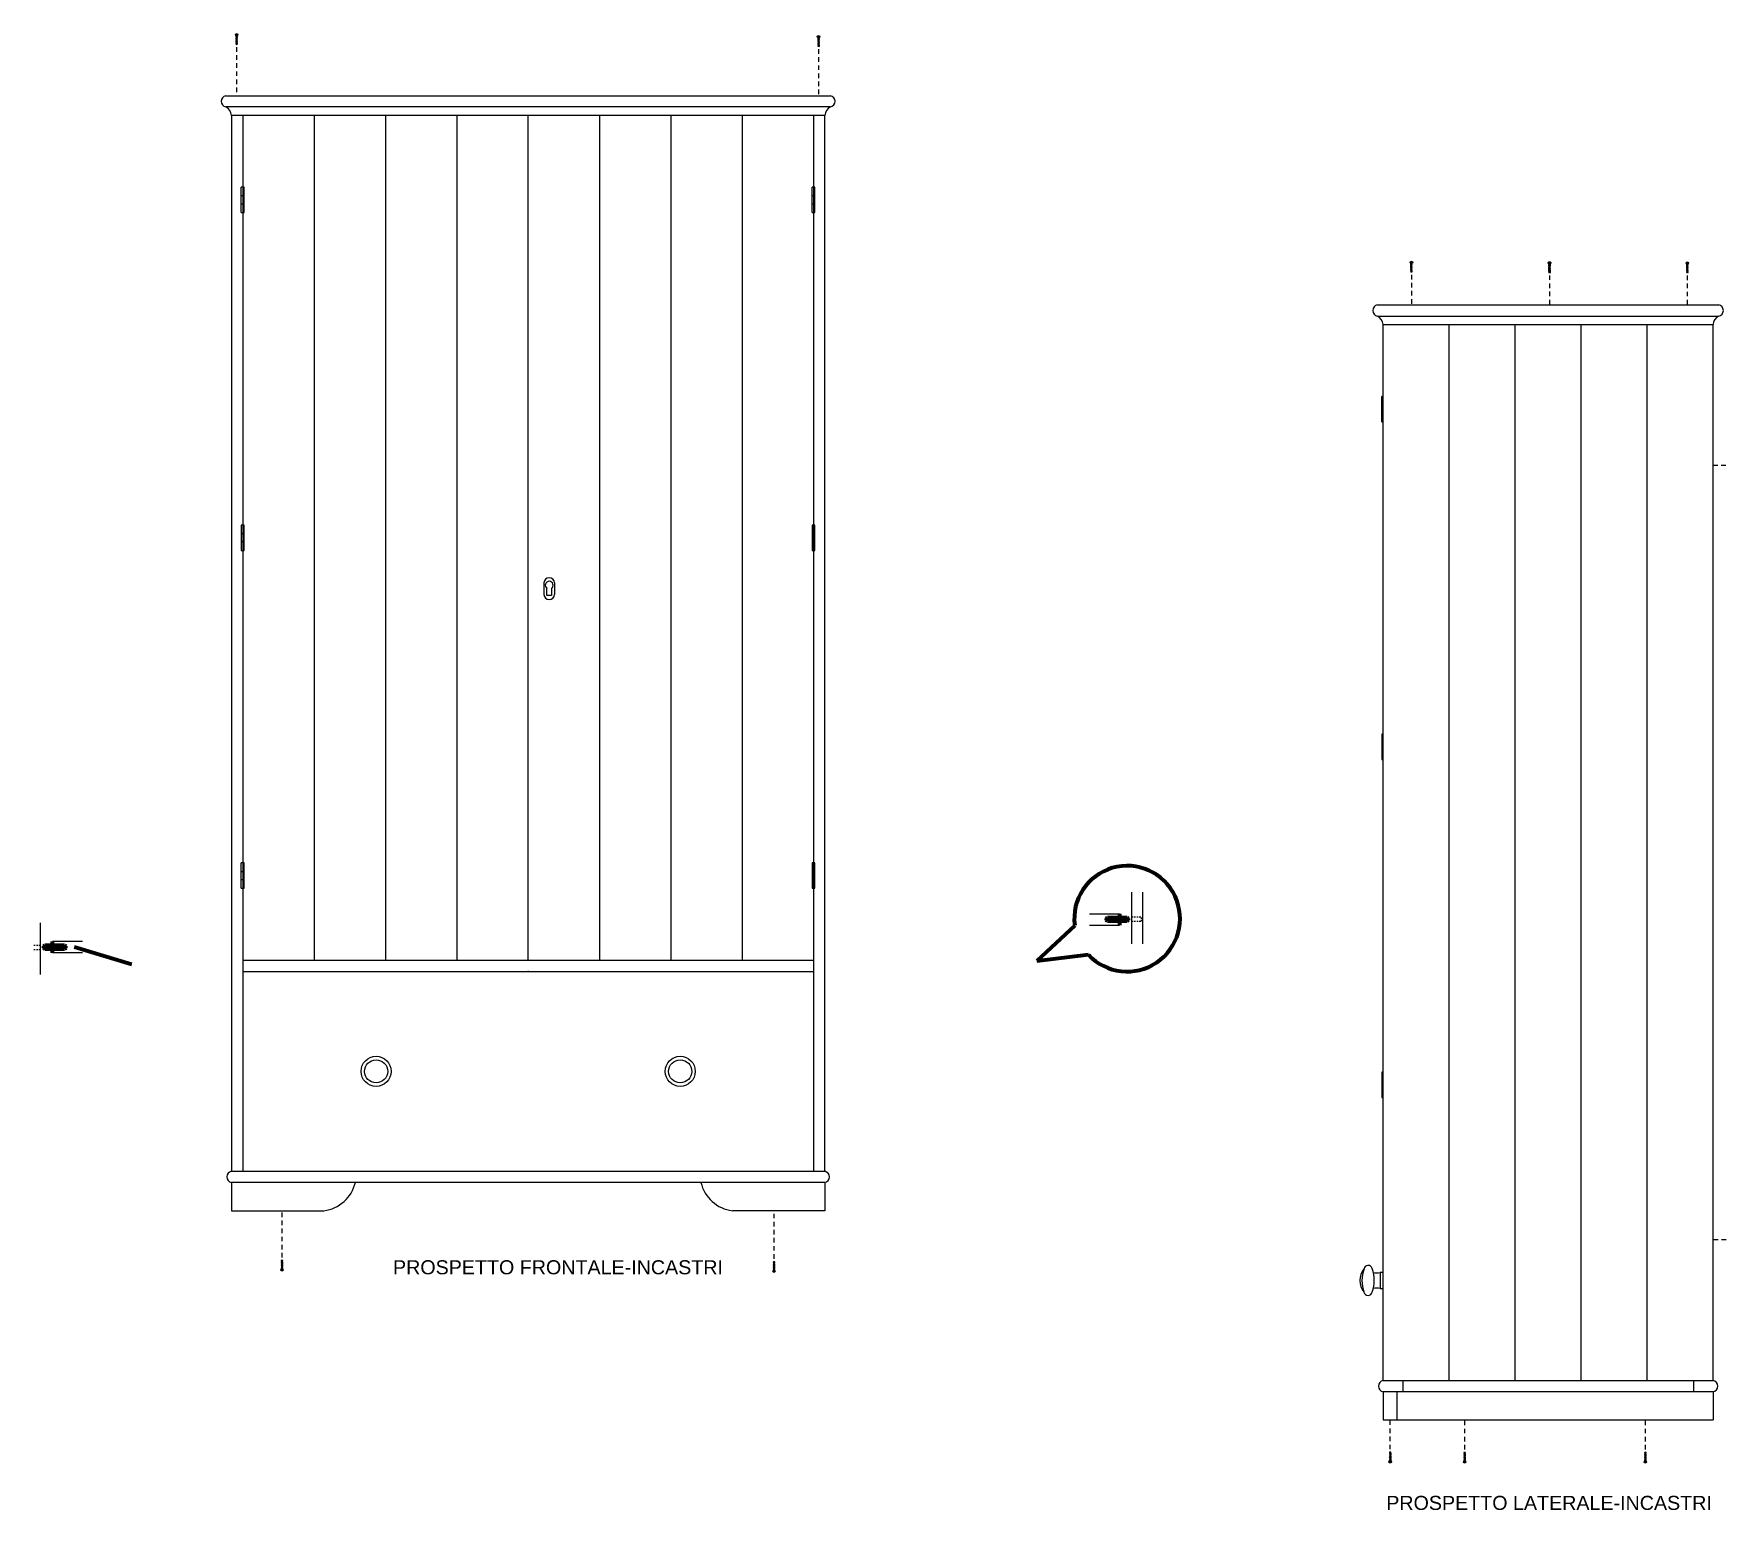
# Model space of a CAD drawing. Header units: centimetres. Extents: x 238 to 3561, y 129 to 1268.
# Drawn here: x 795.9 to 1096.4, y 356.5 to 618.7 of the extents above; entities that cross this region are included whole.
import ezdxf

# ---------------------------------------------------------------- set-up
doc = ezdxf.new("R2010")
doc.units = ezdxf.units.CM
doc.header["$MEASUREMENT"] = 0
for name, color, linetype in [('A-FURN', 8, 'Continuous'), ('assi di legno', 6, 'Continuous'), ('linee di incastro', 6, 'Continuous'), ('note', 1, 'Continuous'), ('viti e cerniere', 3, 'Continuous')]:
    doc.layers.add(name, color=color, linetype=linetype)
doc.styles.get("Standard").update_dxf_attribs({"font": 'Arial.ttf'})

msp = doc.modelspace()

# ---------------------------------------------------------------- linework, layer by layer
at = {"layer": 'A-FURN'}
for p, q in [((829.95, 607.68), (937.31, 607.68)), ((937.31, 605.68), (829.95, 605.68)), ((936.31, 604.18), (830.95, 604.18)), ((830.95, 604.18), (830.95, 416.68)), ((832.95, 604.18), (832.95, 416.68)), ((883.63, 454.18), (883.63, 604.18)), ((936.31, 604.18), (934.31, 604.18)), ((934.31, 604.18), (934.31, 416.68)), ((936.31, 416.68), (936.31, 604.18)), ((1034.46, 570.54), (1095.06, 570.54)), ((1034.46, 568.54), (1095.06, 568.54)), ((1035.46, 379.54), (1035.46, 567.04)), ((1035.46, 567.04), (1094.06, 567.04)), ((1094.06, 379.54), (1094.06, 567.04)), ((990.8, 466.25), (990.8, 457.1)), ((992.8, 457.1), (992.8, 466.25)), ((797.03, 451.64), (797.03, 460.79)), ((983.33, 462.4), (988.67, 462.4)), ((983.33, 460.4), (988.67, 460.4)), ((804.5, 457.49), (799.16, 457.49)), ((804.5, 455.49), (799.16, 455.49)), ((832.95, 454.18), (934.31, 454.18)), ((832.95, 452.18), (934.31, 452.18)), ((830.95, 416.68), (936.31, 416.68)), ((936.31, 414.68), (830.95, 414.68)), ((830.95, 414.68), (830.95, 410.68)), ((936.31, 414.68), (936.31, 410.68)), ((830.95, 410.68), (830.95, 409.68)), ((830.95, 409.68), (847.37, 409.68)), ((936.31, 409.68), (919.9, 409.68)), ((936.31, 410.68), (936.31, 409.68)), ((1035.46, 379.54), (1094.06, 379.54)), ((1035.46, 379.54), (1047.18, 379.54)), ((1094.06, 377.54), (1035.46, 377.54)), ((1035.46, 377.54), (1035.46, 372.54)), ((1094.06, 377.54), (1094.06, 372.54)), ((1035.46, 372.54), (1037.96, 372.54)), ((1037.96, 372.54), (1094.06, 372.54))]:
    msp.add_line(p, q, dxfattribs=at)
at = {"layer": 'A-FURN', "linetype": 'ByBlock', "lineweight": 100}
for p, q in [((980.7, 460.33), (973.97, 454.05)), ((988.67, 462.4), (988.67, 460.4)), ((799.16, 455.49), (799.16, 457.49)), ((973.97, 454.05), (983.14, 455.15))]:
    msp.add_line(p, q, dxfattribs=at)
at = {"layer": 'A-FURN'}
msp.add_lwpolyline([(1035.46, 398.74), (1034.94, 398.74), (1034.94, 395.85), (1035.46, 395.85)], close=True, dxfattribs=at)
for centre, radius in [((856.64, 434.43), 2.67), ((856.64, 434.43), 2.05), ((910.64, 434.43), 2.67), ((910.64, 434.43), 2.05)]:
    msp.add_circle(centre, radius, dxfattribs=at)
for centre, radius, start, end in [((830.15, 606.68), 1.02, 101.1471, 258.8529), ((937.12, 606.68), 1.02, 281.1471, 78.8529), ((829.02, 603.98), 1.95, 6.0828, 61.2973), ((938.25, 603.98), 1.95, 118.7027, 173.9172), ((1034.65, 569.54), 1.02, 101.1471, 258.8529), ((1033.52, 566.84), 1.95, 6.0828, 61.2973), ((1095.99, 566.84), 1.95, 118.7027, 173.9172), ((1094.86, 569.54), 1.02, 281.1471, 78.8529), ((831.15, 415.68), 1.02, 101.1471, 258.8529), ((936.12, 415.68), 1.02, 281.1471, 78.8529), ((846.54, 416.23), 6.6, 277.2235, 346.4704), ((920.73, 416.23), 6.6, 193.5296, 262.7765), ((1032.79, 399.24), 0.729, 12.209, 171.6083), ((1034.55, 397.29), 3.22, 140.4429, 219.304), ((1037.65, 397.28), 5.95, 159.6754, 200.1979), ((1037.65, 397.28), 5.95, 159.7825, 200.1979), ((1027.94, 397.28), 5.95, 339.8021, 20.8156), ((1034.32, 400.8), 2.15, 253.4478, 286.5522), ((1032.79, 395.38), 0.747, 192.1469, 347.8531), ((1034.33, 393.79), 2.15, 73.4478, 106.5522), ((1035.65, 378.54), 1.02, 101.1471, 258.8529), ((1093.86, 378.54), 1.02, 281.1471, 78.8529)]:
    msp.add_arc(centre, radius, start, end, dxfattribs=at)
at = {"layer": 'A-FURN', "linetype": 'ByBlock', "lineweight": 100}
msp.add_arc((990.01, 461.55), 9.39, 222.9431, 187.4587, dxfattribs=at)
at = {"layer": 'A-FURN'}
msp.add_point((883.63, 452.18), dxfattribs=at)
at = {"layer": 'assi di legno'}
for p, q in [((845.62, 604.18), (845.62, 454.18)), ((858.29, 604.18), (858.29, 454.18)), ((870.96, 604.18), (870.96, 454.18)), ((896.3, 604.18), (896.3, 454.18)), ((908.97, 604.18), (908.97, 454.18)), ((921.64, 604.18), (921.64, 454.18)), ((1047.18, 394.11), (1047.18, 567.04)), ((1058.9, 379.54), (1058.9, 567.04)), ((1070.62, 379.54), (1070.62, 567.04)), ((1082.34, 379.54), (1082.34, 567.04)), ((1047.18, 379.54), (1047.18, 394.11))]:
    msp.add_line(p, q, dxfattribs=at)
at = {"layer": 'linee di incastro'}
for p, q in [((1038.96, 379.54), (1038.96, 377.54)), ((1090.56, 379.54), (1090.56, 377.54)), ((1037.96, 372.54), (1037.96, 377.54))]:
    msp.add_line(p, q, dxfattribs=at)
at = {"layer": 'viti e cerniere'}
for p, q in [((831.78, 618.46), (831.78, 618.39)), ((831.78, 618.33), (831.78, 618.25)), ((831.78, 618.19), (831.78, 618.12)), ((831.78, 618.06), (831.78, 617.98)), ((831.78, 617.92), (831.78, 617.84)), ((831.78, 617.79), (831.78, 617.71)), ((831.78, 617.65), (831.78, 617.57)), ((831.78, 617.51), (831.78, 617.44)), ((831.78, 617.38), (831.78, 617.3)), ((831.78, 617.24), (831.78, 617.17)), ((831.78, 617.11), (831.78, 617.03)), ((831.78, 616.97), (831.78, 616.9)), ((831.86, 616.3), (831.86, 615.49)), ((831.97, 618.5), (831.97, 618.47)), ((831.97, 618.41), (831.97, 618.34)), ((831.97, 618.28), (831.97, 618.2)), ((935.11, 618.11), (935.11, 618.03)), ((935.11, 617.98), (935.11, 617.9)), ((935.11, 617.84), (935.11, 617.76)), ((935.11, 617.7), (935.11, 617.63)), ((935.11, 617.57), (935.11, 617.49)), ((935.11, 617.43), (935.11, 617.36)), ((935.11, 617.3), (935.11, 617.22)), ((935.11, 617.16), (935.11, 617.09)), ((935.11, 617.03), (935.11, 616.95)), ((935.11, 616.89), (935.11, 616.81)), ((935.11, 616.75), (935.11, 616.68)), ((935.11, 616.62), (935.11, 616.54)), ((935.29, 618.14), (935.29, 618.12)), ((935.29, 618.06), (935.29, 617.98)), ((935.29, 617.93), (935.29, 617.85)), ((831.86, 614.86), (831.86, 614.05)), ((831.86, 613.43), (831.86, 612.62)), ((935.18, 615.95), (935.18, 615.14)), ((935.18, 614.51), (935.18, 613.7)), ((935.18, 613.07), (935.18, 612.26)), ((831.86, 611.99), (831.86, 611.18)), ((831.86, 610.55), (831.86, 609.74)), ((935.18, 611.64), (935.18, 610.82)), ((935.18, 610.2), (935.18, 609.39)), ((831.86, 609.11), (831.86, 608.3)), ((935.18, 608.76), (935.18, 607.95)), ((832.7, 586.93), (832.7, 591.43)), ((833.2, 591.43), (832.7, 591.43)), ((832.7, 589.93), (833.2, 589.93)), ((833.2, 586.93), (833.2, 591.43)), ((934.06, 586.93), (934.06, 591.43)), ((934.56, 591.43), (934.06, 591.43)), ((934.06, 589.93), (934.56, 589.93)), ((934.56, 586.93), (934.56, 591.43)), ((833.2, 588.43), (832.7, 588.43)), ((832.7, 586.93), (833.2, 586.93)), ((934.56, 588.43), (934.06, 588.43)), ((934.06, 586.93), (934.56, 586.93)), ((1040.4, 578.04), (1040.4, 577.96)), ((1040.4, 577.9), (1040.4, 577.83)), ((1040.4, 577.77), (1040.4, 577.69)), ((1040.4, 577.63), (1040.4, 577.56)), ((1040.4, 577.5), (1040.4, 577.42)), ((1040.4, 577.36), (1040.4, 577.29)), ((1040.4, 577.23), (1040.4, 577.15)), ((1040.4, 577.09), (1040.4, 577.01)), ((1040.59, 578.07), (1040.59, 578.05)), ((1040.59, 577.99), (1040.59, 577.91)), ((1040.59, 577.86), (1040.59, 577.78)), ((1064.91, 577.93), (1064.91, 577.86)), ((1064.91, 577.8), (1064.91, 577.72)), ((1064.91, 577.66), (1064.91, 577.59)), ((1064.91, 577.53), (1064.91, 577.45)), ((1064.91, 577.39), (1064.91, 577.31)), ((1064.91, 577.26), (1064.91, 577.18)), ((1064.91, 577.12), (1064.91, 577.04)), ((1065.1, 577.97), (1065.1, 577.94)), ((1065.1, 577.88), (1065.1, 577.81)), ((1065.1, 577.75), (1065.1, 577.67)), ((1089.41, 577.92), (1089.41, 577.84)), ((1089.41, 577.79), (1089.41, 577.71)), ((1089.41, 577.65), (1089.41, 577.57)), ((1089.41, 577.51), (1089.41, 577.44)), ((1089.41, 577.38), (1089.41, 577.3)), ((1089.41, 577.24), (1089.41, 577.17)), ((1089.41, 577.11), (1089.41, 577.03)), ((1089.59, 577.96), (1089.59, 577.93)), ((1089.59, 577.87), (1089.59, 577.79)), ((1089.59, 577.74), (1089.59, 577.66)), ((1040.4, 576.96), (1040.4, 576.88)), ((1040.4, 576.82), (1040.4, 576.74)), ((1040.4, 576.68), (1040.4, 576.61)), ((1040.4, 576.55), (1040.4, 576.47)), ((1040.48, 575.88), (1040.48, 575.07)), ((1040.48, 574.44), (1040.48, 573.63)), ((1064.91, 576.98), (1064.91, 576.91)), ((1064.91, 576.85), (1064.91, 576.77)), ((1064.91, 576.71), (1064.91, 576.64)), ((1064.91, 576.58), (1064.91, 576.5)), ((1064.91, 576.44), (1064.91, 576.37)), ((1064.99, 575.77), (1064.99, 574.96)), ((1064.99, 574.33), (1064.99, 573.52)), ((1089.41, 576.97), (1089.41, 576.9)), ((1089.41, 576.84), (1089.41, 576.76)), ((1089.41, 576.7), (1089.41, 576.62)), ((1089.41, 576.57), (1089.41, 576.49)), ((1089.41, 576.43), (1089.41, 576.35)), ((1089.48, 575.76), (1089.48, 574.95)), ((1089.48, 574.32), (1089.48, 573.51)), ((1040.48, 573), (1040.48, 572.19)), ((1040.48, 571.57), (1040.48, 570.75)), ((1064.99, 572.9), (1064.99, 572.08)), ((1064.99, 571.46), (1064.99, 570.65)), ((1089.48, 572.88), (1089.48, 572.07)), ((1089.48, 571.45), (1089.48, 570.63)), ((1035.21, 549.79), (1035.21, 554.29)), ((1035.46, 554.29), (1035.21, 554.29)), ((1035.21, 552.79), (1035.46, 552.79)), ((1035.46, 551.29), (1035.21, 551.29)), ((1035.21, 549.79), (1035.46, 549.79)), ((1094.89, 542.04), (1094.08, 542.04)), ((1096.33, 542.04), (1095.52, 542.04)), ((832.7, 531.43), (832.7, 526.93)), ((833.2, 531.43), (832.7, 531.43)), ((832.7, 529.93), (833.2, 529.93)), ((833.2, 526.93), (833.2, 531.43)), ((934.06, 531.43), (934.06, 526.93)), ((934.56, 531.43), (934.06, 531.43)), ((934.06, 529.93), (934.56, 529.93)), ((934.56, 526.93), (934.56, 531.43)), ((833.2, 528.43), (832.7, 528.43)), ((832.7, 526.93), (833.2, 526.93)), ((934.56, 528.43), (934.06, 528.43)), ((934.06, 526.93), (934.56, 526.93)), ((886.41, 521.19), (886.41, 519.08)), ((888.34, 521.19), (888.34, 519.08)), ((1035.21, 494.29), (1035.21, 489.79)), ((1035.46, 494.29), (1035.21, 494.29)), ((1035.21, 492.79), (1035.46, 492.79)), ((1035.46, 491.29), (1035.21, 491.29)), ((1035.21, 489.79), (1035.46, 489.79)), ((832.7, 466.93), (832.7, 471.43)), ((833.2, 471.43), (832.7, 471.43)), ((832.7, 469.93), (833.2, 469.93)), ((833.2, 466.93), (833.2, 471.43)), ((934.06, 471.43), (934.06, 466.93)), ((934.56, 471.43), (934.06, 471.43)), ((934.06, 469.93), (934.56, 469.93)), ((934.56, 466.93), (934.56, 471.43)), ((833.2, 468.43), (832.7, 468.43)), ((832.7, 466.93), (833.2, 466.93)), ((934.56, 468.43), (934.06, 468.43)), ((934.06, 466.93), (934.56, 466.93)), ((934.06, 466.93), (934.31, 466.93)), ((991.06, 461.82), (990.8, 461.82)), ((991.06, 461.05), (990.8, 461.05)), ((991.51, 461.82), (991.26, 461.82)), ((991.51, 461.05), (991.26, 461.05)), ((991.97, 461.82), (991.71, 461.82)), ((991.97, 461.05), (991.71, 461.05)), ((992.43, 461.82), (992.17, 461.82)), ((992.43, 461.05), (992.17, 461.05)), ((992.5, 461.77), (992.5, 461.53)), ((992.5, 461.33), (992.5, 461.07)), ((795.86, 456.84), (796.12, 456.84)), ((796.31, 456.84), (796.57, 456.84)), ((796.77, 456.84), (797.03, 456.84)), ((795.86, 456.07), (796.12, 456.07)), ((796.31, 456.07), (796.57, 456.07)), ((796.77, 456.07), (797.03, 456.07)), ((1035.21, 434.29), (1035.21, 429.79)), ((1035.46, 434.29), (1035.21, 434.29)), ((1035.21, 432.79), (1035.46, 432.79)), ((1035.46, 431.29), (1035.21, 431.29)), ((1035.21, 429.79), (1035.46, 429.79)), ((839.96, 408.56), (839.96, 409.37)), ((927.31, 408.34), (927.31, 409.15)), ((839.96, 407.12), (839.96, 407.94)), ((839.96, 405.69), (839.96, 406.5)), ((927.31, 406.9), (927.31, 407.71)), ((927.31, 405.46), (927.31, 406.27)), ((839.96, 404.25), (839.96, 405.06)), ((839.96, 402.81), (839.96, 403.62)), ((927.31, 404.03), (927.31, 404.84)), ((927.31, 402.59), (927.31, 403.4)), ((1094.94, 404.54), (1094.13, 404.54)), ((1096.38, 404.54), (1095.57, 404.54)), ((839.96, 401.37), (839.96, 402.19)), ((840.03, 400.7), (840.03, 400.78)), ((840.03, 400.57), (840.03, 400.64)), ((840.03, 400.43), (840.03, 400.51)), ((840.03, 400.3), (840.03, 400.37)), ((840.03, 400.16), (840.03, 400.24)), ((840.03, 400.03), (840.03, 400.1)), ((840.03, 399.89), (840.03, 399.97)), ((840.03, 399.75), (840.03, 399.83)), ((840.03, 399.62), (840.03, 399.7)), ((927.31, 401.15), (927.31, 401.96)), ((927.38, 400.48), (927.38, 400.56)), ((927.38, 400.34), (927.38, 400.42)), ((927.38, 400.21), (927.38, 400.29)), ((927.38, 400.07), (927.38, 400.15)), ((927.38, 399.94), (927.38, 400.01)), ((927.38, 399.8), (927.38, 399.88)), ((927.38, 399.67), (927.38, 399.74)), ((839.85, 399.4), (839.85, 399.47)), ((839.85, 399.26), (839.85, 399.34)), ((839.85, 399.18), (839.85, 399.2)), ((840.03, 399.48), (840.03, 399.56)), ((840.03, 399.35), (840.03, 399.42)), ((840.03, 399.21), (840.03, 399.29)), ((927.37, 399.17), (927.37, 399.25)), ((927.37, 399.04), (927.37, 399.11)), ((927.37, 398.95), (927.37, 398.98)), ((927.38, 399.53), (927.38, 399.61)), ((927.38, 399.4), (927.38, 399.47)), ((927.38, 399.26), (927.38, 399.34)), ((927.38, 399.12), (927.38, 399.2)), ((927.38, 398.99), (927.38, 399.06)), ((1036.74, 371.64), (1036.74, 372.45)), ((1036.74, 370.2), (1036.74, 371.01)), ((1049.95, 371.6), (1049.95, 372.41)), ((1049.95, 370.16), (1049.95, 370.97)), ((1082.06, 371.6), (1082.06, 372.41)), ((1082.06, 370.16), (1082.06, 370.97)), ((1036.74, 368.76), (1036.74, 369.57)), ((1036.74, 367.32), (1036.74, 368.13)), ((1036.82, 366.65), (1036.82, 366.73)), ((1049.95, 368.72), (1049.95, 369.53)), ((1049.95, 367.29), (1049.95, 368.1)), ((1050.03, 366.61), (1050.03, 366.69)), ((1082.06, 368.73), (1082.06, 369.54)), ((1082.06, 367.29), (1082.06, 368.1)), ((1082.13, 366.62), (1082.13, 366.69)), ((1036.63, 365.35), (1036.63, 365.42)), ((1036.63, 365.21), (1036.63, 365.29)), ((1036.63, 365.13), (1036.63, 365.15)), ((1036.82, 366.52), (1036.82, 366.59)), ((1036.82, 366.38), (1036.82, 366.46)), ((1036.82, 366.25), (1036.82, 366.32)), ((1036.82, 366.11), (1036.82, 366.19)), ((1036.82, 365.97), (1036.82, 366.05)), ((1036.82, 365.84), (1036.82, 365.92)), ((1036.82, 365.7), (1036.82, 365.78)), ((1036.82, 365.57), (1036.82, 365.64)), ((1036.82, 365.43), (1036.82, 365.51)), ((1036.82, 365.3), (1036.82, 365.37)), ((1036.82, 365.16), (1036.82, 365.24)), ((1049.84, 365.31), (1049.84, 365.39)), ((1049.84, 365.17), (1049.84, 365.25)), ((1049.84, 365.09), (1049.84, 365.11)), ((1050.03, 366.48), (1050.03, 366.56)), ((1050.03, 366.34), (1050.03, 366.42)), ((1050.03, 366.21), (1050.03, 366.28)), ((1050.03, 366.07), (1050.03, 366.15)), ((1050.03, 365.94), (1050.03, 366.01)), ((1050.03, 365.8), (1050.03, 365.88)), ((1050.03, 365.67), (1050.03, 365.74)), ((1050.03, 365.53), (1050.03, 365.61)), ((1050.03, 365.39), (1050.03, 365.47)), ((1050.03, 365.26), (1050.03, 365.34)), ((1050.03, 365.12), (1050.03, 365.2)), ((1081.94, 365.31), (1081.94, 365.39)), ((1081.94, 365.18), (1081.94, 365.25)), ((1081.94, 365.09), (1081.94, 365.12)), ((1082.13, 366.48), (1082.13, 366.56)), ((1082.13, 366.35), (1082.13, 366.42)), ((1082.13, 366.21), (1082.13, 366.29)), ((1082.13, 366.08), (1082.13, 366.15)), ((1082.13, 365.94), (1082.13, 366.02)), ((1082.13, 365.8), (1082.13, 365.88)), ((1082.13, 365.67), (1082.13, 365.75)), ((1082.13, 365.53), (1082.13, 365.61)), ((1082.13, 365.4), (1082.13, 365.47)), ((1082.13, 365.26), (1082.13, 365.34)), ((1082.13, 365.13), (1082.13, 365.2))]:
    msp.add_line(p, q, dxfattribs=at)
at = {"layer": 'viti e cerniere', "linetype": 'ByBlock', "lineweight": 100}
for p, q in [((986.29, 461.59), (986.5, 461.77)), ((986.29, 461.59), (986.29, 461.25)), ((986.5, 461.07), (986.29, 461.25)), ((986.5, 461.77), (990, 461.77)), ((986.5, 461.77), (986.5, 461.07)), ((986.5, 461.77), (986.5, 461.6)), ((986.5, 461.6), (987.04, 461.6)), ((986.5, 461.42), (987.19, 461.42)), ((987.19, 461.25), (986.5, 461.25)), ((990, 461.07), (986.5, 461.07)), ((987.04, 461.6), (990, 461.6)), ((987.19, 461.42), (987.19, 461.42)), ((987.19, 461.42), (990, 461.42)), ((987.19, 461.25), (990, 461.25)), ((990.21, 461.59), (990, 461.77)), ((990, 461.77), (990, 461.07)), ((990, 461.07), (990.21, 461.25)), ((990.21, 461.59), (990.21, 461.25)), ((797.83, 456.82), (797.62, 456.64)), ((797.83, 456.82), (801.33, 456.82)), ((797.83, 456.12), (797.83, 456.82)), ((801.33, 456.82), (801.53, 456.64)), ((801.33, 456.12), (801.33, 456.82)), ((797.62, 456.3), (797.62, 456.64)), ((797.62, 456.3), (797.83, 456.12)), ((800.63, 456.64), (797.83, 456.64)), ((800.63, 456.47), (797.83, 456.47)), ((800.79, 456.29), (797.83, 456.29)), ((801.33, 456.12), (797.83, 456.12)), ((800.63, 456.64), (801.33, 456.64)), ((801.33, 456.47), (800.63, 456.47)), ((800.63, 456.47), (800.63, 456.47)), ((801.33, 456.29), (800.79, 456.29)), ((801.53, 456.3), (801.33, 456.12)), ((801.33, 456.12), (801.33, 456.29)), ((801.53, 456.3), (801.53, 456.64)), ((803.03, 456.56), (813.18, 453.47))]:
    msp.add_line(p, q, dxfattribs=at)
at = {"layer": 'viti e cerniere'}
for points in [[(832.16, 618.5), (832.16, 618.54, 0.451416), (831.59, 618.54), (831.59, 618.5)], [(935.48, 618.14), (935.48, 618.18, 0.451416), (934.92, 618.18), (934.92, 618.14)], [(1040.78, 578.07), (1040.78, 578.11, 0.451416), (1040.21, 578.11), (1040.21, 578.07)], [(1065.29, 577.97), (1065.29, 578, 0.451416), (1064.72, 578), (1064.72, 577.97)], [(1089.78, 577.96), (1089.78, 577.99, 0.451416), (1089.22, 577.99), (1089.22, 577.96)], [(839.66, 399.18), (839.66, 399.14, 0.451416), (840.22, 399.14), (840.22, 399.18)], [(927.01, 398.95), (927.01, 398.92, 0.451416), (927.57, 398.92), (927.57, 398.95)], [(1036.44, 365.13), (1036.44, 365.09, 0.451416), (1037.01, 365.09), (1037.01, 365.13)], [(1049.65, 365.09), (1049.65, 365.05, 0.451416), (1050.22, 365.05), (1050.22, 365.09)], [(1081.76, 365.09), (1081.76, 365.05, 0.451416), (1082.32, 365.05), (1082.32, 365.09)]]:
    msp.add_lwpolyline(points, format="xyb", close=True, dxfattribs=at)
for points in [[(831.73, 618.39), (831.78, 618.33), (831.97, 618.28), (832.03, 618.28), (831.73, 618.39), (831.78, 618.39), (831.97, 618.34), (832.03, 618.28)], [(831.73, 618.25), (831.78, 618.19), (831.97, 618.14), (832.03, 618.14), (831.73, 618.25), (831.78, 618.25), (831.97, 618.2), (832.03, 618.14)], [(831.73, 618.12), (831.78, 618.06), (831.97, 618.01), (832.03, 618.01), (831.73, 618.12), (831.78, 618.12), (831.97, 618.07), (832.03, 618.01)], [(831.73, 617.98), (831.78, 617.92), (831.97, 617.87), (832.03, 617.87), (831.73, 617.98), (831.78, 617.98), (831.97, 617.93), (832.03, 617.87)], [(831.73, 617.84), (831.78, 617.79), (831.97, 617.74), (832.03, 617.74), (831.73, 617.84), (831.78, 617.84), (831.97, 617.79), (832.03, 617.74)], [(831.73, 617.71), (831.78, 617.65), (831.97, 617.6), (832.03, 617.6), (831.73, 617.71), (831.78, 617.71), (831.97, 617.66), (832.03, 617.6)], [(831.73, 617.57), (831.78, 617.51), (831.97, 617.46), (832.03, 617.46), (831.73, 617.57), (831.78, 617.57), (831.97, 617.52), (832.03, 617.46)], [(831.73, 617.44), (831.78, 617.38), (831.97, 617.33), (832.03, 617.33), (831.73, 617.44), (831.78, 617.44), (831.97, 617.39), (832.03, 617.33)], [(831.73, 617.3), (831.78, 617.24), (831.97, 617.19), (832.03, 617.19), (831.73, 617.3), (831.78, 617.3), (831.97, 617.25), (832.03, 617.19)], [(831.73, 617.17), (831.78, 617.11), (831.97, 617.06), (832.03, 617.06), (831.73, 617.17), (831.78, 617.17), (831.97, 617.12), (832.03, 617.06)], [(831.73, 617.03), (831.78, 616.97), (831.97, 616.92), (832.03, 616.92), (831.73, 617.03), (831.78, 617.03), (831.97, 616.98), (832.03, 616.92)], [(831.73, 616.9), (831.8, 616.83), (831.83, 616.83), (831.92, 616.83), (831.73, 616.9), (831.78, 616.9), (831.88, 616.87), (831.92, 616.83)], [(831.75, 618.5), (831.78, 618.46), (831.97, 618.41), (832.03, 618.41), (831.79, 618.5)], [(831.97, 616.92), (831.97, 616.86), (831.88, 616.7), (831.8, 616.83)], [(831.88, 618.5), (831.97, 618.47), (832.03, 618.41)], [(935.05, 618.03), (935.11, 617.98), (935.29, 617.93), (935.35, 617.93), (935.05, 618.03), (935.11, 618.03), (935.29, 617.98), (935.35, 617.93)], [(935.05, 617.9), (935.11, 617.84), (935.29, 617.79), (935.35, 617.79), (935.05, 617.9), (935.11, 617.9), (935.29, 617.85), (935.35, 617.79)], [(935.05, 617.76), (935.11, 617.7), (935.29, 617.65), (935.35, 617.65), (935.05, 617.76), (935.11, 617.76), (935.29, 617.71), (935.35, 617.65)], [(935.05, 617.63), (935.11, 617.57), (935.29, 617.52), (935.35, 617.52), (935.05, 617.63), (935.11, 617.63), (935.29, 617.58), (935.35, 617.52)], [(935.05, 617.49), (935.11, 617.43), (935.29, 617.38), (935.35, 617.38), (935.05, 617.49), (935.11, 617.49), (935.29, 617.44), (935.35, 617.38)], [(935.05, 617.36), (935.11, 617.3), (935.29, 617.25), (935.35, 617.25), (935.05, 617.36), (935.11, 617.36), (935.29, 617.31), (935.35, 617.25)], [(935.05, 617.22), (935.11, 617.16), (935.29, 617.11), (935.35, 617.11), (935.05, 617.22), (935.11, 617.22), (935.29, 617.17), (935.35, 617.11)], [(935.05, 617.09), (935.11, 617.03), (935.29, 616.98), (935.35, 616.98), (935.05, 617.09), (935.11, 617.09), (935.29, 617.04), (935.35, 616.98)], [(935.05, 616.95), (935.11, 616.89), (935.29, 616.84), (935.35, 616.84), (935.05, 616.95), (935.11, 616.95), (935.29, 616.9), (935.35, 616.84)], [(935.05, 616.81), (935.11, 616.75), (935.29, 616.7), (935.35, 616.7), (935.05, 616.81), (935.11, 616.81), (935.29, 616.76), (935.35, 616.7)], [(935.05, 616.68), (935.11, 616.62), (935.29, 616.57), (935.35, 616.57), (935.05, 616.68), (935.11, 616.68), (935.29, 616.63), (935.35, 616.57)], [(935.05, 616.54), (935.12, 616.48), (935.15, 616.47), (935.24, 616.47), (935.05, 616.54), (935.11, 616.54), (935.2, 616.52), (935.24, 616.47)], [(935.07, 618.14), (935.11, 618.11), (935.29, 618.06), (935.35, 618.06), (935.12, 618.14)], [(935.29, 616.57), (935.29, 616.51), (935.2, 616.35), (935.12, 616.48)], [(935.2, 618.14), (935.29, 618.12), (935.35, 618.06)], [(1040.34, 577.96), (1040.4, 577.9), (1040.59, 577.86), (1040.64, 577.86), (1040.34, 577.96), (1040.4, 577.96), (1040.59, 577.91), (1040.64, 577.86)], [(1040.34, 577.83), (1040.4, 577.77), (1040.59, 577.72), (1040.64, 577.72), (1040.34, 577.83), (1040.4, 577.83), (1040.59, 577.78), (1040.64, 577.72)], [(1040.34, 577.69), (1040.4, 577.63), (1040.59, 577.58), (1040.64, 577.58), (1040.34, 577.69), (1040.4, 577.69), (1040.59, 577.64), (1040.64, 577.58)], [(1040.34, 577.56), (1040.4, 577.5), (1040.59, 577.45), (1040.64, 577.45), (1040.34, 577.56), (1040.4, 577.56), (1040.59, 577.51), (1040.64, 577.45)], [(1040.34, 577.42), (1040.4, 577.36), (1040.59, 577.31), (1040.64, 577.31), (1040.34, 577.42), (1040.4, 577.42), (1040.59, 577.37), (1040.64, 577.31)], [(1040.34, 577.29), (1040.4, 577.23), (1040.59, 577.18), (1040.64, 577.18), (1040.34, 577.29), (1040.4, 577.29), (1040.59, 577.24), (1040.64, 577.18)], [(1040.34, 577.15), (1040.4, 577.09), (1040.59, 577.04), (1040.64, 577.04), (1040.34, 577.15), (1040.4, 577.15), (1040.59, 577.1), (1040.64, 577.04)], [(1040.34, 577.01), (1040.4, 576.96), (1040.59, 576.91), (1040.64, 576.91), (1040.34, 577.01), (1040.4, 577.01), (1040.59, 576.97), (1040.64, 576.91)], [(1040.37, 578.07), (1040.4, 578.04), (1040.59, 577.99), (1040.64, 577.99), (1040.41, 578.07)], [(1040.49, 578.07), (1040.59, 578.05), (1040.64, 577.99)], [(1064.85, 577.86), (1064.91, 577.8), (1065.1, 577.75), (1065.15, 577.75), (1064.85, 577.86), (1064.91, 577.86), (1065.1, 577.81), (1065.15, 577.75)], [(1064.85, 577.72), (1064.91, 577.66), (1065.1, 577.61), (1065.15, 577.61), (1064.85, 577.72), (1064.91, 577.72), (1065.1, 577.67), (1065.15, 577.61)], [(1064.85, 577.59), (1064.91, 577.53), (1065.1, 577.48), (1065.15, 577.48), (1064.85, 577.59), (1064.91, 577.59), (1065.1, 577.54), (1065.15, 577.48)], [(1064.85, 577.45), (1064.91, 577.39), (1065.1, 577.34), (1065.15, 577.34), (1064.85, 577.45), (1064.91, 577.45), (1065.1, 577.4), (1065.15, 577.34)], [(1064.85, 577.31), (1064.91, 577.26), (1065.1, 577.21), (1065.15, 577.21), (1064.85, 577.31), (1064.91, 577.31), (1065.1, 577.26), (1065.15, 577.21)], [(1064.85, 577.18), (1064.91, 577.12), (1065.1, 577.07), (1065.15, 577.07), (1064.85, 577.18), (1064.91, 577.18), (1065.1, 577.13), (1065.15, 577.07)], [(1064.85, 577.04), (1064.91, 576.98), (1065.1, 576.93), (1065.15, 576.93), (1064.85, 577.04), (1064.91, 577.04), (1065.1, 576.99), (1065.15, 576.93)], [(1064.88, 577.97), (1064.91, 577.93), (1065.1, 577.88), (1065.15, 577.88), (1064.92, 577.97)], [(1065, 577.97), (1065.1, 577.94), (1065.15, 577.88)], [(1089.35, 577.84), (1089.41, 577.79), (1089.59, 577.74), (1089.65, 577.74), (1089.35, 577.84), (1089.41, 577.84), (1089.59, 577.79), (1089.65, 577.74)], [(1089.35, 577.71), (1089.41, 577.65), (1089.59, 577.6), (1089.65, 577.6), (1089.35, 577.71), (1089.41, 577.71), (1089.59, 577.66), (1089.65, 577.6)], [(1089.35, 577.57), (1089.41, 577.51), (1089.59, 577.46), (1089.65, 577.46), (1089.35, 577.57), (1089.41, 577.57), (1089.59, 577.52), (1089.65, 577.46)], [(1089.35, 577.44), (1089.41, 577.38), (1089.59, 577.33), (1089.65, 577.33), (1089.35, 577.44), (1089.41, 577.44), (1089.59, 577.39), (1089.65, 577.33)], [(1089.35, 577.3), (1089.41, 577.24), (1089.59, 577.19), (1089.65, 577.19), (1089.35, 577.3), (1089.41, 577.3), (1089.59, 577.25), (1089.65, 577.19)], [(1089.35, 577.17), (1089.41, 577.11), (1089.59, 577.06), (1089.65, 577.06), (1089.35, 577.17), (1089.41, 577.17), (1089.59, 577.12), (1089.65, 577.06)], [(1089.35, 577.03), (1089.41, 576.97), (1089.59, 576.92), (1089.65, 576.92), (1089.35, 577.03), (1089.41, 577.03), (1089.59, 576.98), (1089.65, 576.92)], [(1089.37, 577.96), (1089.41, 577.92), (1089.59, 577.87), (1089.65, 577.87), (1089.42, 577.96)], [(1089.5, 577.96), (1089.59, 577.93), (1089.65, 577.87)], [(1040.34, 576.88), (1040.4, 576.82), (1040.59, 576.77), (1040.64, 576.77), (1040.34, 576.88), (1040.4, 576.88), (1040.59, 576.83), (1040.64, 576.77)], [(1040.34, 576.74), (1040.4, 576.68), (1040.59, 576.63), (1040.64, 576.63), (1040.34, 576.74), (1040.4, 576.74), (1040.59, 576.69), (1040.64, 576.63)], [(1040.34, 576.61), (1040.4, 576.55), (1040.59, 576.5), (1040.64, 576.5), (1040.34, 576.61), (1040.4, 576.61), (1040.59, 576.56), (1040.64, 576.5)], [(1040.34, 576.47), (1040.42, 576.41), (1040.44, 576.4), (1040.54, 576.4), (1040.34, 576.47), (1040.4, 576.47), (1040.5, 576.45), (1040.54, 576.4)], [(1040.59, 576.5), (1040.59, 576.44), (1040.49, 576.28), (1040.42, 576.41)], [(1064.85, 576.91), (1064.91, 576.85), (1065.1, 576.8), (1065.15, 576.8), (1064.85, 576.91), (1064.91, 576.91), (1065.1, 576.86), (1065.15, 576.8)], [(1064.85, 576.77), (1064.91, 576.71), (1065.1, 576.66), (1065.15, 576.66), (1064.85, 576.77), (1064.91, 576.77), (1065.1, 576.72), (1065.15, 576.66)], [(1064.85, 576.64), (1064.91, 576.58), (1065.1, 576.53), (1065.15, 576.53), (1064.85, 576.64), (1064.91, 576.64), (1065.1, 576.59), (1065.15, 576.53)], [(1064.85, 576.5), (1064.91, 576.44), (1065.1, 576.39), (1065.15, 576.39), (1064.85, 576.5), (1064.91, 576.5), (1065.1, 576.45), (1065.15, 576.39)], [(1064.85, 576.37), (1064.93, 576.3), (1064.95, 576.29), (1065.05, 576.29), (1064.85, 576.37), (1064.91, 576.37), (1065.01, 576.34), (1065.05, 576.29)], [(1065.1, 576.39), (1065.1, 576.33), (1065, 576.17), (1064.93, 576.3)], [(1089.35, 576.9), (1089.41, 576.84), (1089.59, 576.79), (1089.65, 576.79), (1089.35, 576.9), (1089.41, 576.9), (1089.59, 576.85), (1089.65, 576.79)], [(1089.35, 576.76), (1089.41, 576.7), (1089.59, 576.65), (1089.65, 576.65), (1089.35, 576.76), (1089.41, 576.76), (1089.59, 576.71), (1089.65, 576.65)], [(1089.35, 576.62), (1089.41, 576.57), (1089.59, 576.52), (1089.65, 576.52), (1089.35, 576.62), (1089.41, 576.62), (1089.59, 576.57), (1089.65, 576.52)], [(1089.35, 576.49), (1089.41, 576.43), (1089.59, 576.38), (1089.65, 576.38), (1089.35, 576.49), (1089.41, 576.49), (1089.59, 576.44), (1089.65, 576.38)], [(1089.35, 576.35), (1089.42, 576.29), (1089.45, 576.28), (1089.54, 576.28), (1089.35, 576.35), (1089.41, 576.35), (1089.5, 576.33), (1089.54, 576.28)], [(1089.59, 576.38), (1089.59, 576.32), (1089.5, 576.16), (1089.42, 576.29)], [(887.78, 520.18), (887.78, 518.92), (886.97, 518.92), (886.96, 520.19)], [(840.09, 400.64), (840.03, 400.7), (839.85, 400.75), (839.79, 400.75), (840.09, 400.64), (840.03, 400.64), (839.85, 400.69), (839.79, 400.75)], [(840.09, 400.51), (840.03, 400.57), (839.85, 400.62), (839.79, 400.62), (840.09, 400.51), (840.03, 400.51), (839.85, 400.56), (839.79, 400.62)], [(840.09, 400.37), (840.03, 400.43), (839.85, 400.48), (839.79, 400.48), (840.09, 400.37), (840.03, 400.37), (839.85, 400.42), (839.79, 400.48)], [(840.09, 400.24), (840.03, 400.3), (839.85, 400.35), (839.79, 400.35), (840.09, 400.24), (840.03, 400.24), (839.85, 400.29), (839.79, 400.35)], [(840.09, 400.1), (840.03, 400.16), (839.85, 400.21), (839.79, 400.21), (840.09, 400.1), (840.03, 400.1), (839.85, 400.15), (839.79, 400.21)], [(840.09, 399.97), (840.03, 400.03), (839.85, 400.08), (839.79, 400.08), (840.09, 399.97), (840.03, 399.97), (839.85, 400.02), (839.79, 400.08)], [(840.09, 399.83), (840.03, 399.89), (839.85, 399.94), (839.79, 399.94), (840.09, 399.83), (840.03, 399.83), (839.85, 399.88), (839.79, 399.94)], [(840.09, 399.7), (840.03, 399.75), (839.85, 399.8), (839.79, 399.8), (840.09, 399.7), (840.03, 399.7), (839.85, 399.75), (839.79, 399.8)], [(839.85, 400.75), (839.85, 400.81), (839.94, 400.97), (840.02, 400.84)], [(840.09, 400.78), (840.02, 400.84), (839.99, 400.85), (839.9, 400.85), (840.09, 400.78), (840.03, 400.78), (839.94, 400.81), (839.9, 400.85)], [(927.44, 400.42), (927.38, 400.48), (927.2, 400.53), (927.14, 400.53), (927.44, 400.42), (927.38, 400.42), (927.2, 400.47), (927.14, 400.53)], [(927.44, 400.29), (927.38, 400.34), (927.2, 400.39), (927.14, 400.39), (927.44, 400.29), (927.38, 400.29), (927.2, 400.34), (927.14, 400.39)], [(927.44, 400.15), (927.38, 400.21), (927.2, 400.26), (927.14, 400.26), (927.44, 400.15), (927.38, 400.15), (927.2, 400.2), (927.14, 400.26)], [(927.44, 400.01), (927.38, 400.07), (927.2, 400.12), (927.14, 400.12), (927.44, 400.01), (927.38, 400.01), (927.2, 400.06), (927.14, 400.12)], [(927.44, 399.88), (927.38, 399.94), (927.2, 399.99), (927.14, 399.99), (927.44, 399.88), (927.38, 399.88), (927.2, 399.93), (927.14, 399.99)], [(927.44, 399.74), (927.38, 399.8), (927.2, 399.85), (927.14, 399.85), (927.44, 399.74), (927.38, 399.74), (927.2, 399.79), (927.14, 399.85)], [(927.44, 399.61), (927.38, 399.67), (927.2, 399.72), (927.14, 399.72), (927.44, 399.61), (927.38, 399.61), (927.2, 399.66), (927.14, 399.72)], [(927.2, 400.53), (927.2, 400.59), (927.29, 400.75), (927.37, 400.62)], [(927.44, 400.56), (927.37, 400.62), (927.34, 400.63), (927.25, 400.63), (927.44, 400.56), (927.38, 400.56), (927.29, 400.58), (927.25, 400.63)], [(840.09, 399.56), (840.03, 399.62), (839.85, 399.67), (839.79, 399.67), (840.09, 399.56), (840.03, 399.56), (839.85, 399.61), (839.79, 399.67)], [(840.09, 399.42), (840.03, 399.48), (839.85, 399.53), (839.79, 399.53), (840.09, 399.42), (840.03, 399.42), (839.85, 399.47), (839.79, 399.53)], [(840.09, 399.29), (840.03, 399.35), (839.85, 399.4), (839.79, 399.4), (840.09, 399.29), (840.03, 399.29), (839.85, 399.34), (839.79, 399.4)], [(840.07, 399.18), (840.03, 399.21), (839.85, 399.26), (839.79, 399.26), (840.02, 399.18)], [(839.94, 399.18), (839.85, 399.2), (839.79, 399.26)], [(927.44, 399.47), (927.38, 399.53), (927.2, 399.58), (927.14, 399.58), (927.44, 399.47), (927.38, 399.47), (927.2, 399.52), (927.14, 399.58)], [(927.44, 399.34), (927.38, 399.4), (927.2, 399.45), (927.14, 399.45), (927.44, 399.34), (927.38, 399.34), (927.2, 399.39), (927.14, 399.45)], [(927.44, 399.2), (927.38, 399.26), (927.2, 399.31), (927.14, 399.31), (927.44, 399.2), (927.38, 399.2), (927.2, 399.25), (927.14, 399.31)], [(927.44, 399.06), (927.38, 399.12), (927.2, 399.17), (927.14, 399.17), (927.44, 399.06), (927.38, 399.06), (927.2, 399.11), (927.14, 399.17)], [(927.42, 398.95), (927.38, 398.99), (927.2, 399.04), (927.14, 399.04), (927.37, 398.95)], [(927.29, 398.95), (927.2, 398.98), (927.14, 399.04)], [(1036.87, 366.59), (1036.82, 366.65), (1036.63, 366.7), (1036.57, 366.7), (1036.87, 366.59), (1036.82, 366.59), (1036.63, 366.64), (1036.57, 366.7)], [(1036.63, 366.7), (1036.63, 366.76), (1036.72, 366.92), (1036.8, 366.79)], [(1036.87, 366.73), (1036.8, 366.79), (1036.77, 366.8), (1036.68, 366.8), (1036.87, 366.73), (1036.82, 366.73), (1036.72, 366.75), (1036.68, 366.8)], [(1050.08, 366.56), (1050.03, 366.61), (1049.84, 366.66), (1049.78, 366.66), (1050.08, 366.56), (1050.03, 366.56), (1049.84, 366.61), (1049.78, 366.66)], [(1049.84, 366.66), (1049.84, 366.72), (1049.93, 366.89), (1050.01, 366.75)], [(1050.08, 366.69), (1050.01, 366.75), (1049.98, 366.76), (1049.89, 366.76), (1050.08, 366.69), (1050.03, 366.69), (1049.93, 366.72), (1049.89, 366.76)], [(1082.19, 366.56), (1082.13, 366.62), (1081.94, 366.67), (1081.89, 366.67), (1082.19, 366.56), (1082.13, 366.56), (1081.94, 366.61), (1081.89, 366.67)], [(1081.94, 366.67), (1081.94, 366.73), (1082.04, 366.89), (1082.11, 366.76)], [(1082.19, 366.69), (1082.11, 366.76), (1082.09, 366.76), (1081.99, 366.76), (1082.19, 366.69), (1082.13, 366.69), (1082.04, 366.72), (1081.99, 366.76)], [(1036.87, 366.46), (1036.82, 366.52), (1036.63, 366.57), (1036.57, 366.57), (1036.87, 366.46), (1036.82, 366.46), (1036.63, 366.51), (1036.57, 366.57)], [(1036.87, 366.32), (1036.82, 366.38), (1036.63, 366.43), (1036.57, 366.43), (1036.87, 366.32), (1036.82, 366.32), (1036.63, 366.37), (1036.57, 366.43)], [(1036.87, 366.19), (1036.82, 366.25), (1036.63, 366.3), (1036.57, 366.3), (1036.87, 366.19), (1036.82, 366.19), (1036.63, 366.24), (1036.57, 366.3)], [(1036.87, 366.05), (1036.82, 366.11), (1036.63, 366.16), (1036.57, 366.16), (1036.87, 366.05), (1036.82, 366.05), (1036.63, 366.1), (1036.57, 366.16)], [(1036.87, 365.92), (1036.82, 365.97), (1036.63, 366.02), (1036.57, 366.02), (1036.87, 365.92), (1036.82, 365.92), (1036.63, 365.97), (1036.57, 366.02)], [(1036.87, 365.78), (1036.82, 365.84), (1036.63, 365.89), (1036.57, 365.89), (1036.87, 365.78), (1036.82, 365.78), (1036.63, 365.83), (1036.57, 365.89)], [(1036.87, 365.64), (1036.82, 365.7), (1036.63, 365.75), (1036.57, 365.75), (1036.87, 365.64), (1036.82, 365.64), (1036.63, 365.69), (1036.57, 365.75)], [(1036.87, 365.51), (1036.82, 365.57), (1036.63, 365.62), (1036.57, 365.62), (1036.87, 365.51), (1036.82, 365.51), (1036.63, 365.56), (1036.57, 365.62)], [(1036.87, 365.37), (1036.82, 365.43), (1036.63, 365.48), (1036.57, 365.48), (1036.87, 365.37), (1036.82, 365.37), (1036.63, 365.42), (1036.57, 365.48)], [(1036.87, 365.24), (1036.82, 365.3), (1036.63, 365.35), (1036.57, 365.35), (1036.87, 365.24), (1036.82, 365.24), (1036.63, 365.29), (1036.57, 365.35)], [(1036.85, 365.13), (1036.82, 365.16), (1036.63, 365.21), (1036.57, 365.21), (1036.8, 365.13)], [(1036.72, 365.13), (1036.63, 365.15), (1036.57, 365.21)], [(1050.08, 366.42), (1050.03, 366.48), (1049.84, 366.53), (1049.78, 366.53), (1050.08, 366.42), (1050.03, 366.42), (1049.84, 366.47), (1049.78, 366.53)], [(1050.08, 366.28), (1050.03, 366.34), (1049.84, 366.39), (1049.78, 366.39), (1050.08, 366.28), (1050.03, 366.28), (1049.84, 366.33), (1049.78, 366.39)], [(1050.08, 366.15), (1050.03, 366.21), (1049.84, 366.26), (1049.78, 366.26), (1050.08, 366.15), (1050.03, 366.15), (1049.84, 366.2), (1049.78, 366.26)], [(1050.08, 366.01), (1050.03, 366.07), (1049.84, 366.12), (1049.78, 366.12), (1050.08, 366.01), (1050.03, 366.01), (1049.84, 366.06), (1049.78, 366.12)], [(1050.08, 365.88), (1050.03, 365.94), (1049.84, 365.99), (1049.78, 365.99), (1050.08, 365.88), (1050.03, 365.88), (1049.84, 365.93), (1049.78, 365.99)], [(1050.08, 365.74), (1050.03, 365.8), (1049.84, 365.85), (1049.78, 365.85), (1050.08, 365.74), (1050.03, 365.74), (1049.84, 365.79), (1049.78, 365.85)], [(1050.08, 365.61), (1050.03, 365.67), (1049.84, 365.72), (1049.78, 365.72), (1050.08, 365.61), (1050.03, 365.61), (1049.84, 365.66), (1049.78, 365.72)], [(1050.08, 365.47), (1050.03, 365.53), (1049.84, 365.58), (1049.78, 365.58), (1050.08, 365.47), (1050.03, 365.47), (1049.84, 365.52), (1049.78, 365.58)], [(1050.08, 365.34), (1050.03, 365.39), (1049.84, 365.44), (1049.78, 365.44), (1050.08, 365.34), (1050.03, 365.34), (1049.84, 365.39), (1049.78, 365.44)], [(1050.08, 365.2), (1050.03, 365.26), (1049.84, 365.31), (1049.78, 365.31), (1050.08, 365.2), (1050.03, 365.2), (1049.84, 365.25), (1049.78, 365.31)], [(1050.06, 365.09), (1050.03, 365.12), (1049.84, 365.17), (1049.78, 365.17), (1050.01, 365.09)], [(1049.93, 365.09), (1049.84, 365.11), (1049.78, 365.17)], [(1082.19, 366.42), (1082.13, 366.48), (1081.94, 366.53), (1081.89, 366.53), (1082.19, 366.42), (1082.13, 366.42), (1081.94, 366.47), (1081.89, 366.53)], [(1082.19, 366.29), (1082.13, 366.35), (1081.94, 366.4), (1081.89, 366.4), (1082.19, 366.29), (1082.13, 366.29), (1081.94, 366.34), (1081.89, 366.4)], [(1082.19, 366.15), (1082.13, 366.21), (1081.94, 366.26), (1081.89, 366.26), (1082.19, 366.15), (1082.13, 366.15), (1081.94, 366.2), (1081.89, 366.26)], [(1082.19, 366.02), (1082.13, 366.08), (1081.94, 366.13), (1081.89, 366.13), (1082.19, 366.02), (1082.13, 366.02), (1081.94, 366.07), (1081.89, 366.13)], [(1082.19, 365.88), (1082.13, 365.94), (1081.94, 365.99), (1081.89, 365.99), (1082.19, 365.88), (1082.13, 365.88), (1081.94, 365.93), (1081.89, 365.99)], [(1082.19, 365.75), (1082.13, 365.8), (1081.94, 365.85), (1081.89, 365.85), (1082.19, 365.75), (1082.13, 365.75), (1081.94, 365.8), (1081.89, 365.85)], [(1082.19, 365.61), (1082.13, 365.67), (1081.94, 365.72), (1081.89, 365.72), (1082.19, 365.61), (1082.13, 365.61), (1081.94, 365.66), (1081.89, 365.72)], [(1082.19, 365.47), (1082.13, 365.53), (1081.94, 365.58), (1081.89, 365.58), (1082.19, 365.47), (1082.13, 365.47), (1081.94, 365.52), (1081.89, 365.58)], [(1082.19, 365.34), (1082.13, 365.4), (1081.94, 365.45), (1081.89, 365.45), (1082.19, 365.34), (1082.13, 365.34), (1081.94, 365.39), (1081.89, 365.45)], [(1082.19, 365.2), (1082.13, 365.26), (1081.94, 365.31), (1081.89, 365.31), (1082.19, 365.2), (1082.13, 365.2), (1081.94, 365.25), (1081.89, 365.31)], [(1082.16, 365.09), (1082.13, 365.13), (1081.94, 365.18), (1081.89, 365.18), (1082.12, 365.09)], [(1082.04, 365.09), (1081.94, 365.12), (1081.89, 365.18)]]:
    msp.add_lwpolyline(points, dxfattribs=at)
for centre, radius, start, end in [((887.38, 521.12), 0.965, 4.3312, 175.6688), ((887.38, 520.75), 0.695, 305.5465, 233.6543), ((887.38, 519.16), 0.965, 184.3312, 355.6688)]:
    msp.add_arc(centre, radius, start, end, dxfattribs=at)

# ---------------------------------------------------------------- texts
at = {"layer": 'note', "char_height": 2.5, "attachment_point": 1}
for s, insert in [('PROSPETTO FRONTALE-INCASTRI', (859.64, 400.89)), ('PROSPETTO LATERALE-INCASTRI', (1036.02, 359.05))]:
    msp.add_mtext_dynamic_manual_height_columns(s, width=66.7777, gutter_width=1, heights=[0], dxfattribs=dict(at, insert=insert))

doc.saveas('drawing.dxf')
